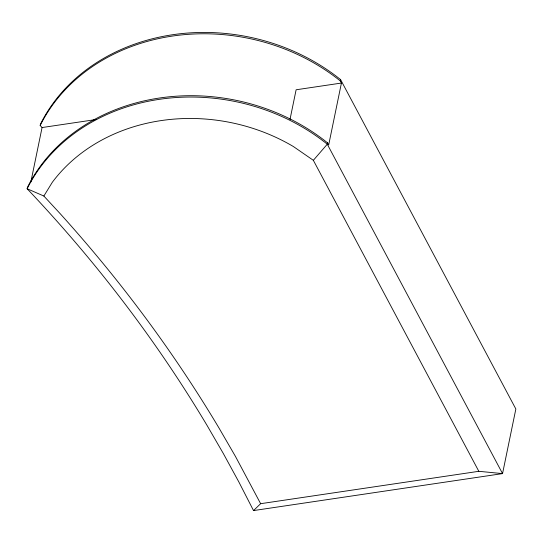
<?xml version="1.0" encoding="UTF-8"?>
<svg xmlns="http://www.w3.org/2000/svg" width="543" height="543" viewBox="0 0 543 543"><rect width="100%" height="100%" fill="white"/><g stroke="black" fill="none" stroke-linecap="round" stroke-linejoin="round"><path stroke-width="0.81" d="M30.849 182.027L42.069 127.544L40.175 125.494L40.453 124.15A191.312 163.328 11.6 0 1 340.583 79.597L515.85 409.001L502.546 473.605L253.52 510.576L238.825 481.912L223.336 453.527L207.066 425.44A1443.443 1232.298 11.6 0 0 27.15 188.754L27.428 187.41A191.312 163.328 11.6 0 1 327.551 142.857L328.678 144.961L341.425 83.052L340.305 80.941L340.583 79.597M289.996 119.494L296.118 89.778L341.425 83.052M327.551 142.857L327.28 144.2L313.352 160.321L478.824 471.304L502.546 473.605L327.28 144.2A191.312 163.328 11.6 0 0 27.15 188.754L43.861 196.037L60.219 213.725A1458.926 1245.52 11.6 0 1 218.999 428.013L235.445 456.398L260.633 503.694L478.824 471.304M43.861 196.037L52.298 182.312A175.783 150.072 11.6 0 1 293.376 146.529L313.352 160.321M253.52 510.576L260.633 503.694M42.069 127.544L96.613 119.446M40.175 125.494A191.312 163.328 11.6 0 1 340.305 80.941"/></g></svg>
